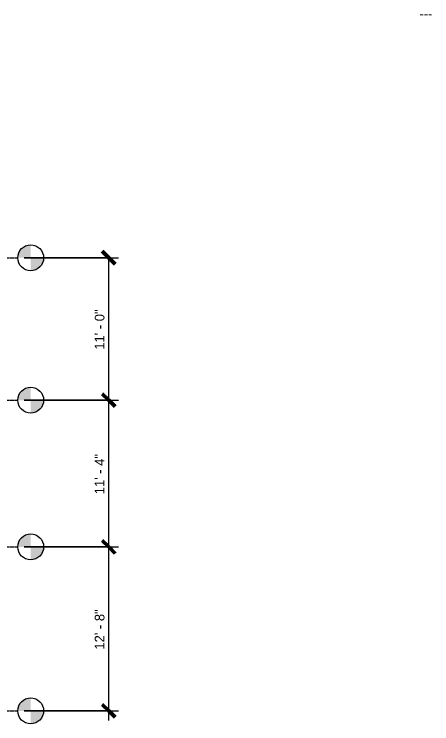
# Model space of a CAD drawing. Header units: inches. Extents: x 1822 to 8392, y -297 to 673.
# Drawn here: x 4165 to 4552, y -164 to 494 of the extents above; entities that cross this region are included whole.
import ezdxf

# ---------------------------------------------------------------- set-up
doc = ezdxf.new("R2010")
doc.units = ezdxf.units.IN
doc.header["$MEASUREMENT"] = 0
doc.linetypes.add('Grid Line 1_2_', pattern=[0.875, 0.5, -0.125, 0.125, -0.125])
for name, color, linetype, lineweight in [('A-ANNO-DIMS', 211, 'Continuous', 9), ('A-ANNO-DIMS-96', 211, 'Continuous', 9), ('A-ANNO-SYMB', 150, 'Continuous', 9), ('A-FLOR-LEVL', 51, 'Continuous', 9), ('A-FLOR-LEVL-4', 51, 'Grid Line 1_2_', 9)]:
    doc.layers.add(name, color=color, linetype=linetype, lineweight=lineweight)
doc.styles.add('Century Gothic', font='ufonts.com_century-gothic.ttf', dxfattribs={"height": 9})
doc.dimstyles.new('OD__1_8__Tol__', dxfattribs={"dimscale": 12, "dimtxt": 9.397514, "dimasz": 1, "dimexe": 0.75, "dimexo": 0.5, "dimgap": 0.125, "dimtad": 1, "dimdec": 3, "dimrnd": 0.125, "dimzin": 3, "dimdsep": 46, "dimlunit": 4, "dimtxsty": 'Century Gothic', "dimblk1": 'OBLIQUE', "dimblk2": 'OBLIQUE', "dimsah": 1, "dimcen": 0.09, "dimdle": 0.75, "dimazin": 0, "dimtfac": 1, "dimtdec": 4, "dimtix": 1, "dimtmove": 0, "dimatfit": 3, "dimfxl": 1, "dimtvp": 1, "dimtfill": 1, "dimfrac": 2, "dimtolj": 1, "dimtzin": 0, "dimarcsym": 2})

# ---------------------------------------------------------------- blocks, each defined once
blk = doc.blocks.new('Level - Level Head - Circle-50818-BUILDING ELEVATION - EAST')
at = {"layer": 'A-FLOR-LEVL'}
h = blk.add_hatch(color=256, dxfattribs=at)
edge = h.paths.add_edge_path(flags=0)
edge.add_line((4179.96, 0), (4167.96, 0))
edge.add_arc((4179.96, 0), 12, 90, 180, ccw=False)
edge.add_line((4179.96, 12), (4179.96, 0))
h = blk.add_hatch(color=256, dxfattribs=at)
edge = h.paths.add_edge_path(flags=0)
edge.add_line((4179.96, -12), (4179.96, 0))
edge.add_line((4179.96, 0), (4191.96, 0))
edge.add_arc((4179.96, 0), 12, 270, 360, ccw=False)
blk.add_circle((4179.96, 0), 12, dxfattribs=at)
blk = doc.blocks.new('DIMBLOCK1-BUILDING ELEVATION - EAST')
at = {"layer": 'A-ANNO-DIMS-96'}
for p, q in [((4173.96, 0), (4261.43, 0)), ((4252.43, 0), (4173.96, 0)), ((4252.43, -161), (4252.43, 0)), ((4173.96, -152), (4261.43, -152)), ((4252.43, -152), (4173.96, -152))]:
    blk.add_line(p, q, dxfattribs=at)
at = {"layer": 'A-ANNO-DIMS-96', "lineweight": 50}
for p, q in [((4252.43, 0), (4246.43, 6)), ((4252.43, 0), (4258.43, -6)), ((4252.43, -152), (4246.43, -146)), ((4252.43, -152), (4258.43, -158))]:
    blk.add_line(p, q, dxfattribs=at)
at = {"layer": 'A-ANNO-DIMS-96', "color": 0, "insert": (4239.4, -95.24), "char_height": 9, "width": 46.1821, "attachment_point": 1, "rotation": 90, "line_spacing_factor": 0.984502, "style": 'Century Gothic', "bg_fill": 3, "box_fill_scale": 1.25, "bg_fill_color": 256, "bg_fill_true_color": 13158600, "bg_fill_transparency": 0}
blk.add_mtext('12\' - 8"', dxfattribs=at)
blk = doc.blocks.new('_Oblique')
at = {"color": 0, "linetype": 'ByBlock', "lineweight": -2}
blk.add_line((-0.5, -0.5), (0.5, 0.5), dxfattribs=at)
blk = doc.blocks.new('DIMBLOCK2-BUILDING ELEVATION - EAST')
at = {"layer": 'A-ANNO-DIMS-96', "lineweight": 50}
for p, q in [((4252.43, 136), (4246.43, 142)), ((4252.43, 136), (4258.43, 130)), ((4252.43, 0), (4246.43, 6)), ((4252.43, 0), (4258.43, -6))]:
    blk.add_line(p, q, dxfattribs=at)
at = {"layer": 'A-ANNO-DIMS-96'}
for p, q in [((4173.96, 136), (4261.43, 136)), ((4252.43, 136), (4173.96, 136)), ((4252.43, 0), (4252.43, 136)), ((4173.96, 0), (4261.43, 0)), ((4252.43, 0), (4173.96, 0))]:
    blk.add_line(p, q, dxfattribs=at)
at = {"layer": 'A-ANNO-DIMS-96', "color": 0, "insert": (4239.4, 48.76), "char_height": 9, "width": 46.1821, "attachment_point": 1, "rotation": 90, "line_spacing_factor": 0.984502, "style": 'Century Gothic', "bg_fill": 3, "box_fill_scale": 1.25, "bg_fill_color": 256, "bg_fill_true_color": 13158600, "bg_fill_transparency": 0}
blk.add_mtext('11\' - 4"', dxfattribs=at)
blk = doc.blocks.new('DIMBLOCK3-BUILDING ELEVATION - EAST')
at = {"layer": 'A-ANNO-DIMS-96', "lineweight": 50}
for p, q in [((4252.43, 268), (4246.43, 274)), ((4252.43, 268), (4258.43, 262)), ((4252.43, 136), (4246.43, 142)), ((4252.43, 136), (4258.43, 130))]:
    blk.add_line(p, q, dxfattribs=at)
at = {"layer": 'A-ANNO-DIMS-96'}
for p, q in [((4173.96, 268), (4261.43, 268)), ((4252.43, 268), (4173.96, 268)), ((4252.43, 136), (4252.43, 268)), ((4173.96, 136), (4261.43, 136)), ((4252.43, 136), (4173.96, 136))]:
    blk.add_line(p, q, dxfattribs=at)
at = {"layer": 'A-ANNO-DIMS-96', "color": 0, "insert": (4239.4, 182.76), "char_height": 9, "width": 46.1821, "attachment_point": 1, "rotation": 90, "line_spacing_factor": 0.984502, "style": 'Century Gothic', "bg_fill": 3, "box_fill_scale": 1.25, "bg_fill_color": 256, "bg_fill_true_color": 13158600, "bg_fill_transparency": 0}
blk.add_mtext('11\' - 0"', dxfattribs=at)
blk = doc.blocks.new('Elevation - Callout Head-565430-BUILDING ELEVATION - EAST')
at = {"layer": 'A-ANNO-SYMB', "insert": (4540.71, 498.81), "char_height": 9, "width": 15.453, "attachment_point": 1, "style": 'Century Gothic'}
blk.add_mtext('---', dxfattribs=at)

msp = doc.modelspace()

# ---------------------------------------------------------------- linework, layer by layer
at = {"layer": 'A-FLOR-LEVL-4'}
for p, q in [((1830.94838, 268), (4167.96446, 268)), ((1830.94838, 136), (4167.96446, 136)), ((1830.94838, 0), (4167.96446, 0)), ((1830.94838, -152), (4167.96446, -152))]:
    msp.add_line(p, q, dxfattribs=at)

# ---------------------------------------------------------------- block references
at = {"layer": 'A-ANNO-SYMB'}
msp.add_blockref('Elevation - Callout Head-565430-BUILDING ELEVATION - EAST', (0, 0), dxfattribs=at)
at = {"layer": 'A-FLOR-LEVL'}
for p in [(0, 268), (0, 136), (0, 0), (0, -152)]:
    msp.add_blockref('Level - Level Head - Circle-50818-BUILDING ELEVATION - EAST', p, dxfattribs=at)

# ---------------------------------------------------------------- next in the draw order: dimensions: what is measured, and where the dimension line sits
at = {"layer": 'A-ANNO-DIMS'}
dim = msp.add_linear_dim(base=(4252.43272, 0), p1=(4167.96446, -152), p2=(4167.96446, 0), angle=90, dimstyle='OD__1_8__Tol__', override={"dimpost": '<>', "dimfxl": 152}, dxfattribs=at)
dim.commit()
dim.dimension.update_dxf_attribs({"geometry": 'DIMBLOCK1-BUILDING ELEVATION - EAST', "text_midpoint": (4246.20634, -76)})

# ---------------------------------------------------------------- next in the draw order: dimensions: what is measured, and where the dimension line sits
dim = msp.add_linear_dim(base=(4252.43272, 136), p1=(4167.96446, 0), p2=(4167.96446, 136), angle=90, dimstyle='OD__1_8__Tol__', override={"dimpost": '<>', "dimfxl": 136}, dxfattribs=at)
dim.commit()
dim.dimension.update_dxf_attribs({"geometry": 'DIMBLOCK2-BUILDING ELEVATION - EAST', "text_midpoint": (4246.31953, 68)})

# ---------------------------------------------------------------- next in the draw order: dimensions: what is measured, and where the dimension line sits
dim = msp.add_linear_dim(base=(4252.43272, 268), p1=(4167.96446, 136), p2=(4167.96446, 268), angle=90, dimstyle='OD__1_8__Tol__', override={"dimpost": '<>', "dimfxl": 132}, dxfattribs=at)
dim.commit()
dim.dimension.update_dxf_attribs({"geometry": 'DIMBLOCK3-BUILDING ELEVATION - EAST', "text_midpoint": (4246.20634, 202)})

doc.saveas('drawing.dxf')
